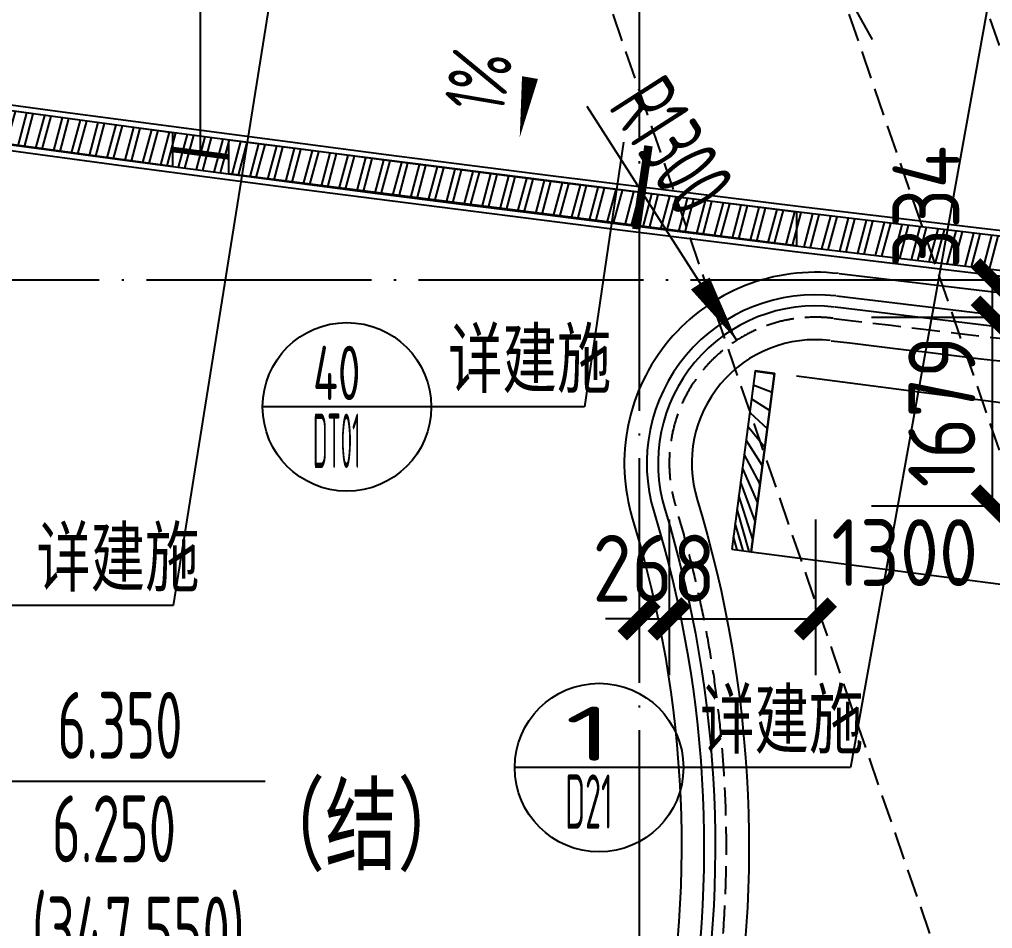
# Model space of a CAD drawing. Header units: inches. Extents: x 0 to 1813292486, y 0 to 3473589894.
# Drawn here: x 600526374 to 600535030, y 3473195446 to 3473203533 of the extents above; entities that cross this region are included whole.
import ezdxf
from ezdxf.enums import TextEntityAlignment as Align

# ---------------------------------------------------------------- set-up
doc = ezdxf.new("R2010")
doc.units = ezdxf.units.IN
doc.header["$LTSCALE"] = 1000
doc.header["$MEASUREMENT"] = 0
doc.linetypes.add('AX-MALL-GIRD-200$0$DOTE', pattern=[2.4200000000000004, 2, -0.2, 0.02, -0.2])
doc.linetypes.add('AX-MALL-WALL-P02-QT$0$DASH', pattern=[0.35, 0.25, -0.1])
for name, color, linetype in [('A-Anno-Note', 241, 'Continuous'), ('AX-MALL-DIM-P02$0$A-Anno-Dims', 3, 'Continuous'), ('AX-MALL-DIM-P02$0$A-Anno-Note', 241, 'Continuous'), ('AX-MALL-DIM-P02$0$A-Detl-Thin', 131, 'Continuous'), ('AX-MALL-DIM-P02$0$DIM_LEAD', 3, 'Continuous'), ('AX-MALL-DIM-SY-P02$0$A-Anno-Note', 241, 'Continuous'), ('AX-MALL-DIM-SY-P02$0$DIM_IDEN', 3, 'Continuous'), ('AX-MALL-GIRD-200$0$A-Grid', 222, 'AX-MALL-GIRD-200$0$DOTE'), ('AX-MALL-P02-200$0$A-Anno-Note', 241, 'Continuous'), ('AX-MALL-WALL-P02$0$A-Anno-Note', 241, 'Continuous'), ('AX-MALL-WALL-P02-QT$0$A-Detl-Fine', 152, 'Continuous'), ('AX-MALL-WALL-P02-QT$0$A-Detl-Patt', 8, 'Continuous'), ('AX-MALL-WALL-P02-QT$0$A-Detl-Thin', 131, 'Continuous'), ('AX-MALL-WALL-P02-QT$0$A-Fixt', 81, 'Continuous'), ('AX-MALL-WALL-P02-QT$0$A-Hdrl', 31, 'Continuous'), ('AX-MALL-WALL-P02-QT$0$A-Wind', 4, 'Continuous'), ('AX-MALL-WORD-P02$0$A-Anno-Levl', 201, 'Continuous'), ('AX-MALL-WORD-P02$0$A-Anno-Note', 241, 'Continuous'), ('AX-MALL-ZTKD-P02$0$A-Anno-Note', 241, 'Continuous')]:
    doc.layers.add(name, color=color, linetype=linetype)
doc.styles.add('AX-MALL-DIM-P02$0$_TCH_DIM', font='gbenor.shx')
doc.styles.add('AX-MALL-DIM-P02$0$_TCH_DIM_T3', font='gbenor.shx')
doc.styles.add('AX-MALL-DIM-SY-P02$0$_TCH_DIM', font='gbenor.shx')
doc.styles.add('AX-MALL-DIM-SY-P02$0$_TCH_LABEL', font='gbenor.shx')
doc.styles.add('AX-MALL-WORD-P02$0$_TCH_DIM', font='gbenor.shx')
doc.dimstyles.new('AX-MALL-DIM-P02$0$_TCH_ARCH&&200', dxfattribs={"dimtxt": 595, "dimasz": 300, "dimexe": 500, "dimexo": 500, "dimgap": 152.5, "dimtad": 1, "dimdec": 0, "dimzin": 0, "dimdsep": 46, "dimtxsty": 'AX-MALL-DIM-P02$0$_TCH_DIM_T3', "dimblk": 'AX-MALL-DIM-P02$0$_ArchTick', "dimcen": 0.09, "dimclrt": 7, "dimazin": 2, "dimtfac": 1, "dimtdec": 0, "dimtix": 1, "dimtmove": 2, "dimatfit": 3, "dimfxl": 500, "dimtolj": 1, "dimtzin": 0, "dimarcsym": 0})

# ---------------------------------------------------------------- blocks, each defined once
blk = doc.blocks.new('AX-MALL-WORD-P02')
at = {"layer": 'AX-MALL-WORD-P02$0$A-Anno-Levl'}
for q in [(600329698.5302229, 3473075448.049237), (600329698.5302224, 3473075448.049237)]:
    blk.add_line((600326466.7266784, 3473076651.990887), q, dxfattribs=at)
at = {"layer": 'AX-MALL-WORD-P02$0$A-Anno-Note', "style": 'AX-MALL-WORD-P02$0$_TCH_DIM', "width": 0.7}
for s, height, p in [('6.350', 595, (600328035.8733109, 3473076281.078245)), ('6.250', 595, (600327668.4775836, 3473075435.83463)), ('（结）', 675.177304964539, (600329341.1799259, 3473074812.703927)), ('(347.550)', 595, (600327187.6983365, 3473074654.303657))]:
    blk.add_text(s, height=height, rotation=339.5681613331429, dxfattribs=at).set_placement(p)
blk = doc.blocks.new('AX-MALL-GIRD-200')
at = {"layer": 'AX-MALL-GIRD-200$0$A-Grid'}
for p, q in [((600370145.4054303, 3473174495.439316), (600331415.8664808, 3473070531.712234)), ((600214611.1823212, 3473123083.703041), (600572507.1864198, 3472989756.939759))]:
    blk.add_line(p, q, dxfattribs=at)
blk = doc.blocks.new('AX-MALL-WALL-P02-QT$0$tj')
at = {"layer": 'AX-MALL-WALL-P02-QT$0$A-Detl-Patt'}
h = blk.add_hatch(dxfattribs=at)
h.set_pattern_fill('STEEL', color=256, scale=100.0000000000001, angle=50.43183869082386)
h.set_pattern_definition([(75.00000000004839, (-14278.19445574284, 156289.8254051208), (-153.3407249234246, 41.08752340989569), []), (75.00000000004839, (-14317.88195610046, 156358.5661673546), (-153.3407249234246, 41.08752340989569), [])])
edge = h.paths.add_edge_path()
edge.add_line((88101.273016572, 47666.64152574539), (87883.93542659283, 47459.84604215622))
edge.add_line((87883.93542659283, 47459.84604215622), (91571.54751467705, 43584.64122533798))
edge.add_arc((262949.389629302, 558937.705083496), 543101.4133620498, 251.6057364187558, 260.0288666978238)
edge.add_arc((172180.8466627672, -2862.146247219684), 27099.9982179492, 64.7128659603706, 96.9316049602786, ccw=False)
edge.add_arc((262948.9730309481, 558936.3205539446), 543099.9677998082, 261.6155114784545, 271.7251478115656)
edge.add_line((279298.9759148359, 16082.51663446426), (279298.9759315252, 16382.65274763107))
edge.add_arc((262948.9742454757, 558936.3204835369), 542799.9676941936, 261.62020364125146, 271.7261014454634, ccw=False)
edge.add_arc((172180.8456921196, -2862.14609140989), 27400.00151046549, 64.80631838577902, 96.83815911678944)
edge.add_arc((262949.394896181, 558937.7037490648), 542801.4137571028, 251.6136389015772, 260.02417327084333, ccw=False)
edge.add_line((91737.26096642017, 43845.69257831573), (88101.273016572, 47666.64152574539))
at = {"layer": 'AX-MALL-WALL-P02-QT$0$A-Detl-Thin', "linetype": 'AX-MALL-WALL-P02-QT$0$DASH', "ltscale": 10}
h = blk.add_hatch(dxfattribs=at)
h.set_pattern_fill('ANSI31', color=256, scale=50.00000000000023, angle=92.84518397307357)
h.set_pattern_definition([(117.4133452822757, (45071.94056546688, 28606.4182434082), (-70.46183613091404, -36.54477081690651), [])])
h.paths.add_polyline_path([(196573.5190286636, 17139.36770486832), (196747.0409786701, 17116.67107200623), (196954.5530235767, 18703.15735006332), (196781.0310741663, 18725.85398292542)])
at = {"layer": 'AX-MALL-WALL-P02-QT$0$A-Detl-Fine'}
blk.add_lwpolyline([(196264.9267158508, 17581.90406084061, -0.1268387646472361), (196495.4216452837, 12294.1101808548, -0.1268387646472361)], format="xyb", dxfattribs=at)
for centre, radius, start, end in [((197317.1232205629, 17902.65714550018), 1100, 83.08335665279917, 196.953382781301), ((262948.9741780758, 558936.3204660416), 543899.9676687234, 263.0841327176383, 264.2152511234571)]:
    blk.add_arc(centre, radius, start, end, dxfattribs=at)
at = {"layer": 'AX-MALL-WALL-P02-QT$0$A-Detl-Patt'}
blk.add_lwpolyline([(88103.03003954887, 47737.33037519455), (87813.24658572674, 47461.60306501389), (91543.92713344097, 43541.13421487808, 0.03677856867194786), (168908.9495433569, 23989.2463850975, -0.1416543586965341), (183742.0972260237, 21592.70785188675, 0.04416604653312874), (279348.9759123325, 16034.00206041336), (279348.9759345055, 16434.18465709686, -0.04414427716130016), (183859.0483468771, 21979.79425859451, 0.1405450684183163), (168919.8474783897, 24393.46752309799, -0.03670519880877311), (91764.87840116024, 43889.20268630981), (88103.03007543087, 47737.33033752441)], format="xyb", dxfattribs=at)
blk.add_lwpolyline([(88101.273016572, 47666.64152574539), (87883.93542659283, 47459.84604215622), (91571.54751467705, 43584.64122533798, 0.0367693963449814), (168910.2986617088, 24039.77597379684, -0.1415142461245126), (183756.7420067787, 21641.08926153183, 0.04414024362697595), (279298.9759148359, 16082.51663446426), (279298.9759315252, 16382.65274763107, -0.04412389944666065), (183844.4648458958, 21931.40288829803, 0.1406825130026793), (168918.4574091434, 24342.94360637665, -0.03671436212623864), (91737.26096642017, 43845.69257831573)], format="xyb", close=True, dxfattribs=at)
at = {"layer": 'AX-MALL-WALL-P02-QT$0$A-Detl-Patt', "linetype": 'AX-MALL-WALL-P02-QT$0$DASH'}
for points in [[(208254.3016358614, 17225.15280246735), (208353.608504653, 17984.38092565536, -0.005030230283610492), (197481.0343395472, 19192.30363845825)], [(196073.6182632446, 17523.58531713486, -0.1268387639165971), (196299.7642401457, 12335.56111288071, -0.1268387639165971)]]:
    blk.add_lwpolyline(points, format="xyb", dxfattribs=at)
blk.add_arc((197317.1232205629, 17902.65714550018), 1300, 83.08335665279917, 196.953382781301, dxfattribs=at)
at = {"layer": 'AX-MALL-WALL-P02-QT$0$A-Detl-Thin'}
for points in [[(208551.7678157091, 17186.24429559708), (208704.1341177225, 18351.12625837326, -0.005173767717059296), (197529.1990956068, 19589.39325332642)], [(195691.0013582706, 17406.94783258438, -0.1268387623433372), (195908.4494301081, 12418.46297645569, -0.1268387623433372)]]:
    blk.add_lwpolyline(points, format="xyb", dxfattribs=at)
at = {"layer": 'AX-MALL-WALL-P02-QT$0$A-Detl-Thin', "ltscale": 10}
blk.add_lwpolyline([(196573.5190318823, 17139.36769914627), (196747.0409804583, 17116.67106723785), (196954.5530251265, 18703.15734577179), (196781.0310753584, 18725.85398578644)], close=True, dxfattribs=at)
at = {"layer": 'AX-MALL-WALL-P02-QT$0$A-Detl-Thin', "linetype": 'AX-MALL-WALL-P02-QT$0$DASH', "ltscale": 10}
blk.add_lwpolyline([(196747.0410020351, 17116.67106342316), (209831.586663723, 15405.21546602249), (210039.098708868, 16991.70175266266), (196954.5530456305, 18703.15734529495)], close=True, dxfattribs=at)
at = {"layer": 'AX-MALL-WALL-P02-QT$0$A-Detl-Thin'}
blk.add_arc((197317.1232205629, 17902.65714550018), 1700.000000000006, 83.08335665279917, 196.953382781301, dxfattribs=at)
at = {"layer": 'AX-MALL-WALL-P02-QT$0$A-Hdrl', "ltscale": 6}
for points in [[(208452.6124219894, 17199.21379756927), (208578.6394714117, 18162.72498989105, -0.005124982163675117), (197505.1167163849, 19390.84844255447)], [(208353.4570293427, 17212.18329906464), (208466.1227222681, 18073.54327821732, -0.005077597363799565), (197493.0755281448, 19291.57604074478)], [(195977.9640372992, 17494.42594051361, -0.1268387635113222), (196201.9355378151, 12356.28657865524, -0.1268387635113222)], [(195882.3098106384, 17465.26656866074, -0.126838763148133), (196104.1068348885, 12377.01204442978, -0.126838763148133)]]:
    blk.add_lwpolyline(points, format="xyb", dxfattribs=at)
for radius in [1500, 1400]:
    blk.add_arc((197317.1232205629, 17902.65714550018), radius, 83.08335665279917, 196.953382781301, dxfattribs=at)
blk = doc.blocks.new('AX-MALL-WALL-P02-QT')
at = {"layer": 'AX-MALL-WALL-P02-QT$0$A-Detl-Patt', "linetype": 'AX-MALL-WALL-P02-QT$0$DASH'}
for p, q in [((600337903.6827328, 3473071256.615159), (600338491.9433864, 3473094969.073939)), ((600334679.0634359, 3473068616.192784), (600335267.3240895, 3473092328.651565)), ((600336646.9485416, 3473067883.097838), (600337235.2091953, 3473091595.556619))]:
    blk.add_line(p, q, dxfattribs=at)
at = {"layer": 'AX-MALL-WALL-P02-QT$0$A-Detl-Thin'}
for points in [[(600327321.8116645, 3473082744.891007), (600327427.5615033, 3473083028.760893), (600330941.080467, 3473081145.182254), (600330835.4359908, 3473080861.596545)], [(600331280.9312147, 3473080625.177966), (600331386.5624195, 3473080908.729046), (600335895.1261353, 3473078545.371304), (600335789.6202765, 3473078262.157368)]]:
    blk.add_lwpolyline(points, close=True, dxfattribs=at)
at = {"layer": 'AX-MALL-WALL-P02-QT$0$A-Fixt', "const_width": 50}
blk.add_lwpolyline([(600331333.7468204, 3473080766.953507), (600330888.258387, 3473081003.389318)], dxfattribs=at)
at = {"layer": 'AX-MALL-WALL-P02-QT$0$A-Detl-Thin', "rotation": 339.5681613091762}
blk.add_blockref('AX-MALL-WALL-P02-QT$0$tj', (600144118.6961328, 3473128496.287411), dxfattribs=at)
at = {"layer": 'AX-MALL-WALL-P02-QT$0$A-Wind'}
blk.add_blockref('AX-MALL-GIRD-200', (0, 0), dxfattribs=at)
blk = doc.blocks.new('AX-MALL-WALL-P02')
at = {"layer": 'AX-MALL-WALL-P02$0$A-Anno-Note'}
blk.add_blockref('AX-MALL-WORD-P02', (0, 0), dxfattribs=at)
blk.add_blockref('AX-MALL-WALL-P02-QT', (0, 0), dxfattribs=at)
blk = doc.blocks.new('AX-MALL-ZTKD-P02')
at = {"layer": 'AX-MALL-ZTKD-P02$0$A-Anno-Note'}
blk.add_blockref('AX-MALL-GIRD-200', (0, 0), dxfattribs=at)
blk = doc.blocks.new('AX-MALL-DIM-SY-P02')
at = {"layer": 'AX-MALL-DIM-SY-P02$0$DIM_IDEN'}
for p, q in [((600333163.6091613, 3473083710.762327), (600329476.7764863, 3473077200.485835)), ((600334669.3975044, 3473079664.583581), (600333523.9607803, 3473077577.902104)), ((600332245.4327993, 3473078054.191293), (600330839.8005791, 3473078577.83054)), ((600328196.2100048, 3473077677.534425), (600326790.5777845, 3473078201.173673)), ((600333523.9607803, 3473077577.902104), (600332245.4327995, 3473078054.191293)), ((600329476.7764863, 3473077200.485835), (600328196.2100048, 3473077677.534425))]:
    blk.add_line(p, q, dxfattribs=at)
at = {"layer": 'AX-MALL-DIM-SY-P02$0$DIM_IDEN', "color": 1}
for p, q in [((600339004.0881128, 3473081146.496552), (600334619.7171942, 3473073744.950619)), ((600333226.507051, 3473074263.962278), (600331820.874831, 3473074787.601525)), ((600334619.7171942, 3473073744.950619), (600333226.5070511, 3473074263.962278))]:
    blk.add_line(p, q, dxfattribs=at)
at = {"layer": 'AX-MALL-DIM-SY-P02$0$DIM_IDEN', "const_width": 75}
blk.add_lwpolyline([(600334866.6353468, 3473079556.314317), (600334505.7377999, 3473078898.854843)], dxfattribs=at)
at = {"layer": 'AX-MALL-DIM-SY-P02$0$DIM_IDEN'}
blk.add_circle((600331542.6166893, 3473078316.010917), 750, dxfattribs=at)
at = {"layer": 'AX-MALL-DIM-SY-P02$0$DIM_IDEN', "color": 1}
blk.add_circle((600332523.690941, 3473074525.781902), 750, dxfattribs=at)
at = {"layer": 'AX-MALL-DIM-SY-P02$0$A-Anno-Note', "style": 'AX-MALL-DIM-SY-P02$0$_TCH_LABEL'}
for s, width, p, p2 in [('40', 0.7773243953473064, (600331280.8147345, 3473078477.966888), (600331676.8439732, 3473078330.434376)), ('DT01', 0.3962264151592051, (600331070.0540032, 3473077912.210833), (600331466.0832419, 3473077764.678321))]:
    blk.add_text(s, height=482.9906831399546, rotation=339.5681613000222, dxfattribs=dict(at, width=width)).set_placement(p, p2, align=Align.FIT)
at = {"layer": 'AX-MALL-DIM-SY-P02$0$A-Anno-Note', "style": 'AX-MALL-DIM-SY-P02$0$_TCH_DIM', "width": 0.7}
for rotation, p in [(339.5681613092246, (600332448.3014765, 3473078168.647474)), (339.5681613088448, (600328399.0786817, 3473077791.990606))]:
    blk.add_text('详建施', height=506.3829787234042, rotation=rotation, dxfattribs=at).set_placement(p)
at = {"layer": 'AX-MALL-DIM-SY-P02$0$A-Anno-Note', "color": 1, "style": 'AX-MALL-DIM-SY-P02$0$_TCH_LABEL'}
for s, width, p, p2 in [('1', 2.999999999309482, (600332261.8889868, 3473074687.737873), (600332657.9182255, 3473074540.205361)), ('D21', 0.5675675674369289, (600332051.1282551, 3473074121.981818), (600332447.1574938, 3473073974.449306))]:
    blk.add_text(s, height=482.9906831399546, rotation=339.5681613606018, dxfattribs=dict(at, width=width)).set_placement(p, p2, align=Align.FIT)
at = {"layer": 'AX-MALL-DIM-SY-P02$0$A-Anno-Note', "color": 1, "style": 'AX-MALL-DIM-SY-P02$0$_TCH_DIM', "width": 0.7}
blk.add_text('详建施', height=506.3829787234042, rotation=339.5681613088448, dxfattribs=at).set_placement((600333429.3757281, 3473074378.418459))
blk = doc.blocks.new('AX-MALL-DIM-P02$0$_ArchTick')
at = {"color": 0, "linetype": 'ByBlock', "const_width": 0.4}
blk.add_lwpolyline([(-0.5, -0.5), (0.5, 0.5)], dxfattribs=at)
blk = doc.blocks.new('*D1642')
at = {"layer": 'AX-MALL-DIM-P02$0$A-Anno-Dims', "color": 0, "lineweight": -2, "transparency": 16777216}
for p, q in [((600336194.2874955, 3473077434.33011), (600337669.4933287, 3473076884.77265)), ((600336614.7974018, 3473075485.880988), (600337200.9492553, 3473077059.319066)), ((600335608.135642, 3473075860.892032), (600337083.3414751, 3473075311.334572))]:
    blk.add_line(p, q, dxfattribs=at)
at = {"layer": 'AX-MALL-DIM-P02$0$A-Anno-Dims', "color": 0, "lineweight": -2, "transparency": 16777216, "xscale": 300, "yscale": 300, "zscale": 300}
for p, rotation in [((600337200.9492553, 3473077059.319066), 69.56816130839978), ((600336614.7974018, 3473075485.880988), 249.5681613083998)]:
    blk.add_blockref('AX-MALL-DIM-P02$0$_ArchTick', p, dxfattribs=dict(at, rotation=rotation))
at = {"layer": 'AX-MALL-DIM-P02$0$A-Anno-Dims', "color": 7, "transparency": 16777216, "insert": (600336486.1836622, 3473076429.691802), "char_height": 595, "attachment_point": 5, "rotation": 69.56816130839978, "style": 'AX-MALL-DIM-P02$0$_TCH_DIM_T3'}
blk.add_mtext('\\A1;1679', dxfattribs=at)
blk = doc.blocks.new('*D1643')
at = {"layer": 'AX-MALL-DIM-P02$0$A-Anno-Dims', "color": 0, "lineweight": -2, "transparency": 16777216}
for p, q in [((600336310.778311, 3473077747.032499), (600337785.9841441, 3473077197.475039)), ((600336194.2874956, 3473077434.33011), (600337669.4933287, 3473076884.77265)), ((600337200.9492552, 3473077059.319066), (600337317.4400706, 3473077372.021455))]:
    blk.add_line(p, q, dxfattribs=at)
at = {"layer": 'AX-MALL-DIM-P02$0$A-Anno-Dims', "color": 0, "lineweight": -2, "transparency": 16777216, "xscale": 300, "yscale": 300, "zscale": 300}
for p, rotation in [((600337317.4400706, 3473077372.021455), 69.56816130751409), ((600337200.9492552, 3473077059.319066), 249.5681613075141)]:
    blk.add_blockref('AX-MALL-DIM-P02$0$_ArchTick', p, dxfattribs=dict(at, rotation=rotation))
at = {"layer": 'AX-MALL-DIM-P02$0$A-Anno-Dims', "color": 7, "transparency": 16777216, "insert": (600336989.868396, 3473078182.798534), "char_height": 595, "attachment_point": 5, "rotation": 69.56816130751409, "style": 'AX-MALL-DIM-P02$0$_TCH_DIM_T3'}
blk.add_mtext('\\A1;334', dxfattribs=at)
blk = doc.blocks.new('*D1644')
at = {"layer": 'AX-MALL-DIM-P02$0$A-Anno-Dims', "color": 0, "lineweight": -2, "transparency": 16777216}
for p, q in [((600333879.1617346, 3473076375.938541), (600333395.897717, 3473075078.687663)), ((600335097.3763242, 3473075922.11786), (600334614.1123066, 3473074624.866982)), ((600333570.4441328, 3473075547.231737), (600334788.6587224, 3473075093.411056))]:
    blk.add_line(p, q, dxfattribs=at)
at = {"layer": 'AX-MALL-DIM-P02$0$A-Anno-Dims', "color": 0, "lineweight": -2, "transparency": 16777216, "xscale": 300, "yscale": 300, "zscale": 300}
for p, rotation in [((600333570.4441328, 3473075547.231737), 159.5681612962538), ((600334788.6587224, 3473075093.411056), 339.5681612962538)]:
    blk.add_blockref('AX-MALL-DIM-P02$0$_ArchTick', p, dxfattribs=dict(at, rotation=rotation))
at = {"layer": 'AX-MALL-DIM-P02$0$A-Anno-Dims', "color": 7, "transparency": 16777216, "insert": (600335738.8276635, 3473075369.055172), "char_height": 595, "attachment_point": 5, "rotation": 339.56816129625383, "style": 'AX-MALL-DIM-P02$0$_TCH_DIM_T3'}
blk.add_mtext('\\A1;1300', dxfattribs=at)
blk = doc.blocks.new('*D1645')
at = {"layer": 'AX-MALL-DIM-P02$0$A-Anno-Dims', "color": 0, "lineweight": -2, "transparency": 16777216}
for p, q in [((600333627.8841037, 3473076469.546834), (600333144.6200851, 3473075172.295955)), ((600333879.1617352, 3473076375.938542), (600333395.8977166, 3473075078.687664)), ((600333319.1665014, 3473075640.840028), (600333038.0400575, 3473075745.567878)), ((600333319.1665014, 3473075640.840028), (600333570.4441329, 3473075547.231737)), ((600333570.4441329, 3473075547.231737), (600333851.5705769, 3473075442.503888))]:
    blk.add_line(p, q, dxfattribs=at)
at = {"layer": 'AX-MALL-DIM-P02$0$A-Anno-Dims', "color": 0, "lineweight": -2, "transparency": 16777216, "xscale": 300, "yscale": 300, "zscale": 300}
for p, rotation in [((600333319.1665014, 3473075640.840028), 339.5681612684206), ((600333570.4441329, 3473075547.231737), 159.5681612684206)]:
    blk.add_blockref('AX-MALL-DIM-P02$0$_ArchTick', p, dxfattribs=dict(at, rotation=rotation))
at = {"layer": 'AX-MALL-DIM-P02$0$A-Anno-Dims', "color": 7, "transparency": 16777216, "insert": (600333601.8970916, 3473076015.725549), "char_height": 595, "attachment_point": 5, "rotation": 339.5681612684206, "style": 'AX-MALL-DIM-P02$0$_TCH_DIM_T3'}
blk.add_mtext('\\A1;268', dxfattribs=at)
blk = doc.blocks.new('AX-MALL-DIM-P02')
at = {"layer": 'AX-MALL-DIM-P02$0$A-Anno-Dims'}
for points in [[(600337062.6670171, 3473079746.345677), (600336824.4238774, 3473081316.485869), (600336770.4179096, 3473081672.411922)], [(600334475.7694969, 3473080077.318729), (600334913.0711308, 3473078052.355505), (600334997.5068036, 3473077661.368782)]]:
    blk.add_lwpolyline(points, dxfattribs=at)
for points in [[(600334301.8457788, 3473080855.481761, 0, 0, 0), (600333819.7897975, 3473080026.090902, 0, 144, 0), (600334091.1425755, 3473080492.96098, 0, 0, 0)], [(600334870.8532943, 3473078247.848866, 198, 0, 0), (600334997.5068036, 3473077661.368782, 0, 0, 0)]]:
    blk.add_lwpolyline(points, format="xyseb", dxfattribs=at)
at = {"layer": 'AX-MALL-DIM-P02$0$DIM_LEAD'}
blk.add_line((600331111.0026039, 3473080885.171412), (600331845.4332137, 3473082856.641911), dxfattribs=at)
at = {"layer": 'AX-MALL-DIM-P02$0$A-Anno-Dims'}
blk.add_blockref('AX-MALL-DIM-SY-P02', (0, 0), dxfattribs=at)
at = {"layer": 'AX-MALL-DIM-P02$0$A-Detl-Thin'}
blk.add_blockref('AX-MALL-ZTKD-P02', (-2.384185791015625e-06, 9.5367431640625e-07), dxfattribs=at)
at = {"layer": 'AX-MALL-DIM-P02$0$A-Anno-Dims', "color": 7, "style": 'AX-MALL-DIM-P02$0$_TCH_DIM', "width": 0.7}
blk.add_text('R1300', height=595, rotation=282.186188741751, dxfattribs=at).set_placement((600334645.9421034, 3473080011.763148))
at = {"layer": 'AX-MALL-DIM-P02$0$A-Anno-Note', "style": 'AX-MALL-DIM-P02$0$_TCH_DIM', "width": 0.7}
blk.add_text('1%', height=535.5, rotation=59.83412211616201, dxfattribs=at).set_placement((600333752.5536194, 3473080268.972662))
at = {"layer": 'AX-MALL-DIM-P02$0$A-Anno-Dims'}
for base, p1, p2, angle, picture, middle in [((600337317.4400706, 3473077372.021455), (600335725.7434222, 3473077608.876526), (600335842.2342378, 3473077921.578915), 69.56816130751409, '*D1643', (600336989.868396, 3473078182.798534)), ((600334788.6587224, 3473075093.411056), (600334053.7081506, 3473076844.482615), (600335271.9227403, 3473076390.661934), 339.56816129625383, '*D1644', (600335738.8276635, 3473075369.055172))]:
    dim = blk.add_linear_dim(base=base, p1=p1, p2=p2, angle=angle, dimstyle='AX-MALL-DIM-P02$0$_TCH_ARCH&&200', dxfattribs=at)
    dim.commit()
    dim.dimension.update_dxf_attribs({"geometry": picture, "text_midpoint": middle, "dimtype": 129})
for p1, p2, distance, picture, middle in [((600335139.5915688, 3473076035.438448), (600335725.7434222, 3473077608.876526), -1574.2444701994525, '*D1642', (600336486.1836622, 3473076429.691802)), ((600333802.4305198, 3473076938.090907), (600334053.7081512, 3473076844.482615), -1384.3424256599412, '*D1645', (600333601.8970916, 3473076015.725549))]:
    dim = blk.add_aligned_dim(p1=p1, p2=p2, distance=distance, dimstyle='AX-MALL-DIM-P02$0$_TCH_ARCH&&200', dxfattribs=at)
    dim.commit()
    dim.dimension.update_dxf_attribs({"geometry": picture, "text_midpoint": middle})
blk = doc.blocks.new('AX-MALL-P02-200')
at = {"layer": 'AX-MALL-P02-200$0$A-Anno-Note'}
blk.add_blockref('AX-MALL-WALL-P02', (0, 0), dxfattribs=at)
blk.add_blockref('AX-MALL-DIM-P02', (0, 0), dxfattribs=at)

msp = doc.modelspace()

# ---------------------------------------------------------------- block references
at = {"layer": 'A-Anno-Note', "rotation": 20.43183869077545}
msp.add_blockref('AX-MALL-P02-200', (1250392458.527329, 9048125.682563305), dxfattribs=at)

doc.saveas('drawing.dxf')
